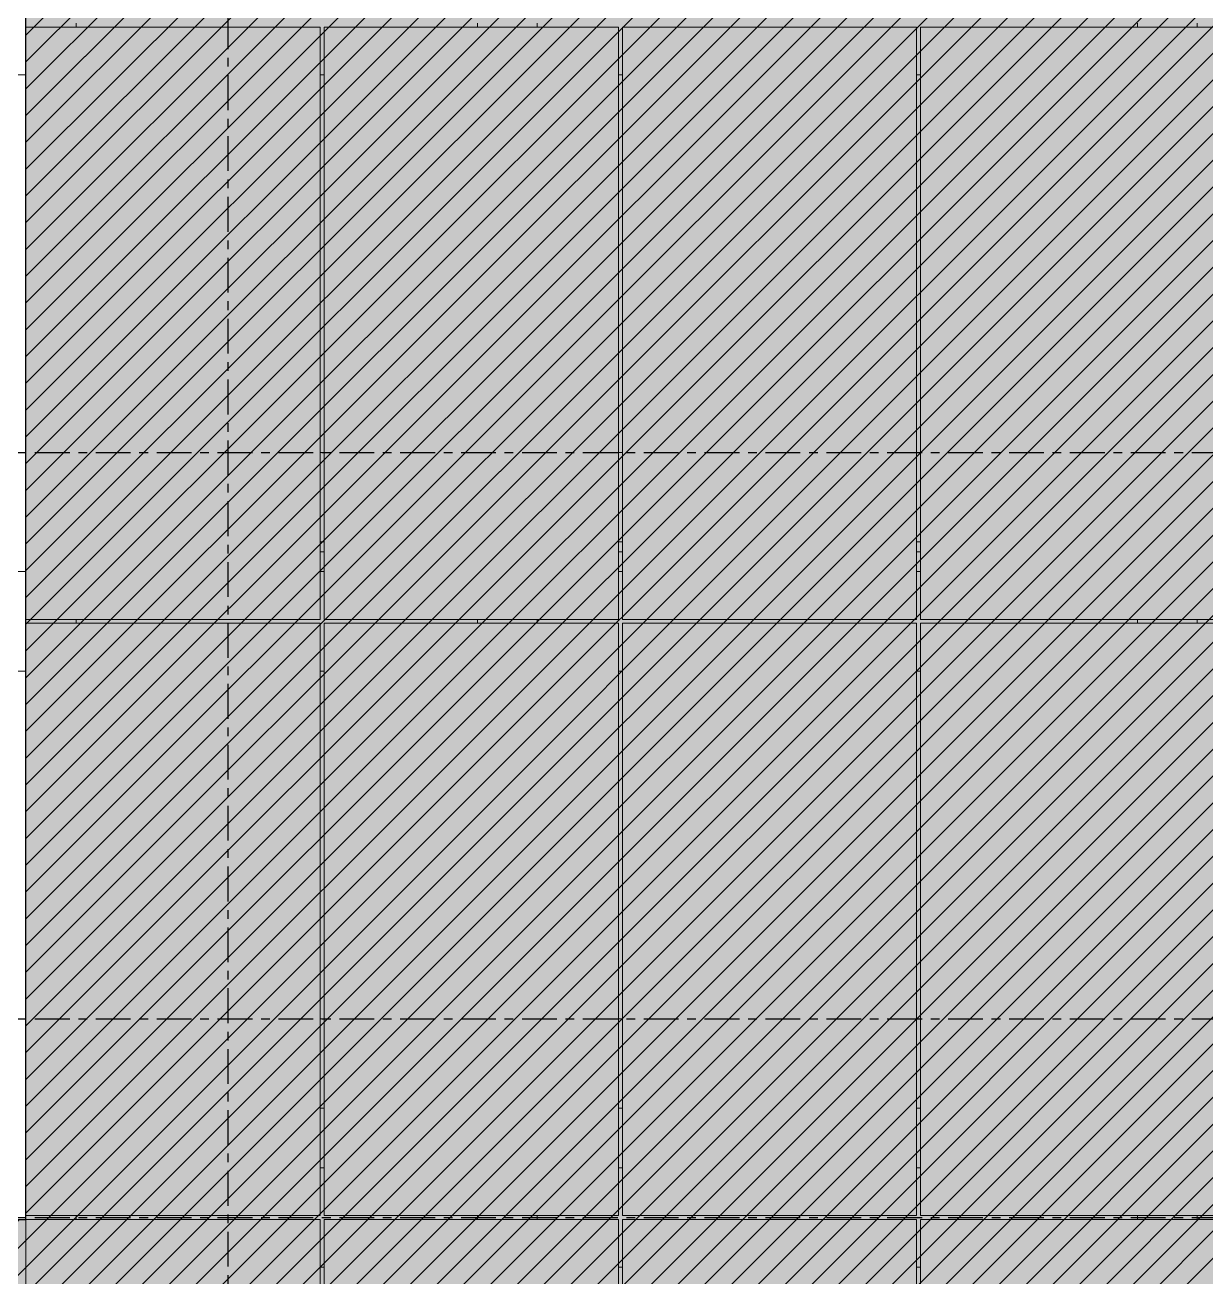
# Model space of a CAD drawing. Header units: millimetres. Extents: x 3774 to 718460, y -768339 to 192544.
# Drawn here: x 447935 to 453875, y -728615 to -722317 of the extents above; entities that cross this region are included whole.
import ezdxf
from ezdxf.enums import TextEntityAlignment as Align
from ezdxf.xclip import XClip

# ---------------------------------------------------------------- set-up
doc = ezdxf.new("R2010")
doc.units = ezdxf.units.MM
doc.header["$XCLIPFRAME"] = 0
doc.linetypes.add('TA_GL_000.70000', pattern=[1.925, 0.7, -0.175, 0.175, -0.175, 0.7])
doc.linetypes.add('XKITLINE00', pattern=[0])
for name, color, linetype in [('000 - 0_SYM_DWG_GRID-BUBBLE_MAIN_COLOR_1', 7, 'Continuous'), ('000 - 0_SYM_DWG_GRIDLINE_MAIN_COLOR_251', 7, 'Continuous'), ('000 - CONCRETE_COL_HATCH_', 7, 'Continuous')]:
    doc.layers.add(name, color=color, linetype=linetype)
doc.layers.add('Part', color=7, linetype='Continuous', lineweight=0)
doc.styles.add('ARIAL', font='arial.ttf')
doc.styles.add('TA', font='', dxfattribs={"height": 4.5})
doc.styles.get('TA').set_extended_font_data('Cordia New')

# ---------------------------------------------------------------- blocks, each defined once
blk = doc.blocks.new('*A13134195')
at = {"layer": 'Part', "color": 7, "linetype": 'XKITLINE00', "lineweight": 0}
for p, q in [((2331.369518, -86.453462), (2363.435963, -86.453462)), ((2375.275963, -86.453462), (2375.435963, -86.453462)), ((2387.275963, -86.453462), (2387.435963, -86.453462)), ((2399.275963, -86.453462), (2399.435963, -86.453462))]:
    blk.add_line(p, q, dxfattribs=at)
blk = doc.blocks.new('*A13144196')
at = {"layer": 'Part', "color": 7, "linetype": 'XKITLINE00', "lineweight": 0}
for p, q in [((2375.275963, -101.653462), (2375.435963, -101.653462)), ((2387.275963, -101.653462), (2387.435963, -101.653462)), ((2399.275963, -101.653462), (2399.435963, -101.653462)), ((2375.275963, -105.253462), (2375.435963, -105.253462)), ((2387.275963, -105.253462), (2387.435963, -105.253462)), ((2399.275963, -105.253462), (2399.435963, -105.253462))]:
    blk.add_line(p, q, dxfattribs=at)
blk = doc.blocks.new('*A13194201')
at = {"layer": 'Part', "color": 7, "linetype": 'XKITLINE00', "lineweight": 0}
for p, q in [((2411.275963, -84.533462), (2399.435963, -84.533462)), ((2399.435963, -84.533462), (2399.435963, -108.373462)), ((2411.275963, -108.373462), (2399.435963, -108.373462)), ((2411.275963, -108.533462), (2399.435963, -108.533462)), ((2399.435963, -108.533462), (2399.435963, -132.373462)), ((2411.275963, -132.373462), (2399.435963, -132.373462)), ((2411.275963, -132.533462), (2399.435963, -132.533462)), ((2399.435963, -132.533462), (2399.435963, -156.373462))]:
    blk.add_line(p, q, dxfattribs=at)
blk = doc.blocks.new('*A13204202')
at = {"layer": 'Part', "color": 7, "linetype": 'XKITLINE00', "lineweight": 0}
for p, q in [((2399.275963, -84.533462), (2387.435963, -84.533462)), ((2387.435963, -84.533462), (2387.435963, -108.373462)), ((2399.275963, -84.533462), (2399.275963, -108.373462)), ((2399.275963, -108.373462), (2387.435963, -108.373462)), ((2399.275963, -108.533462), (2387.435963, -108.533462)), ((2387.435963, -108.533462), (2387.435963, -132.373462)), ((2399.275963, -108.533462), (2399.275963, -132.373462)), ((2399.275963, -132.373462), (2387.435963, -132.373462)), ((2399.275963, -132.533462), (2387.435963, -132.533462)), ((2387.435963, -132.533462), (2387.435963, -156.373462)), ((2399.275963, -132.533462), (2399.275963, -156.373462))]:
    blk.add_line(p, q, dxfattribs=at)
blk = doc.blocks.new('*A13214203')
at = {"layer": 'Part', "color": 7, "linetype": 'XKITLINE00', "lineweight": 0}
for p, q in [((2375.275963, -84.533462), (2363.435963, -84.533462)), ((2363.435963, -84.533462), (2363.435963, -108.373462)), ((2375.275963, -84.533462), (2375.275963, -108.373462)), ((2375.275963, -108.373462), (2363.435963, -108.373462)), ((2375.275963, -108.533462), (2363.435963, -108.533462)), ((2363.435963, -108.533462), (2363.435963, -132.373462)), ((2375.275963, -108.533462), (2375.275963, -132.373462)), ((2375.275963, -132.373462), (2363.435963, -132.373462)), ((2375.275963, -132.533462), (2363.435963, -132.533462)), ((2363.435963, -132.533462), (2363.435963, -156.373462)), ((2375.275963, -132.533462), (2375.275963, -156.373462))]:
    blk.add_line(p, q, dxfattribs=at)
blk = doc.blocks.new('*A13224204')
at = {"layer": 'Part', "color": 7, "linetype": 'XKITLINE00', "lineweight": 0}
for p, q in [((2387.275963, -84.533462), (2375.435963, -84.533462)), ((2375.435963, -84.533462), (2375.435963, -108.373462)), ((2387.275963, -84.533462), (2387.275963, -108.373462)), ((2387.275963, -108.373462), (2375.435963, -108.373462)), ((2387.275963, -108.533462), (2375.435963, -108.533462)), ((2375.435963, -108.533462), (2375.435963, -132.373462)), ((2387.275963, -108.533462), (2387.275963, -132.373462)), ((2387.275963, -132.373462), (2375.435963, -132.373462)), ((2387.275963, -132.533462), (2375.435963, -132.533462)), ((2375.435963, -132.533462), (2375.435963, -156.373462)), ((2387.275963, -132.533462), (2387.275963, -156.373462))]:
    blk.add_line(p, q, dxfattribs=at)
blk = doc.blocks.new('*A13234205')
at = {"layer": 'Part', "color": 7, "linetype": 'XKITLINE00', "lineweight": 0}
for p, q in [((2375.275963, -124.453462), (2375.435963, -124.453462)), ((2387.275963, -124.453462), (2387.435963, -124.453462)), ((2399.275963, -124.453462), (2399.435963, -124.453462)), ((2375.275963, -128.053462), (2375.435963, -128.053462)), ((2387.275963, -128.053462), (2387.435963, -128.053462)), ((2399.275963, -128.053462), (2399.435963, -128.053462))]:
    blk.add_line(p, q, dxfattribs=at)
blk = doc.blocks.new('*A13244206')
at = {"layer": 'Part', "color": 7, "linetype": 'XKITLINE00', "lineweight": 0}
for p, q in [((2375.275963, -105.653462), (2375.435963, -105.653462)), ((2387.275963, -105.653462), (2387.435963, -105.653462)), ((2375.275963, -136.533462), (2375.435963, -136.533462)), ((2387.275963, -136.533462), (2387.435963, -136.533462))]:
    blk.add_line(p, q, dxfattribs=at)
blk = doc.blocks.new('*A13264208')
at = {"layer": 'Part', "color": 7, "linetype": 'XKITLINE00', "lineweight": 0}
for p, q in [((2363.049523, -106.453462), (2363.435963, -106.453462)), ((2363.049523, -110.453462), (2363.049523, -106.453462)), ((2375.275963, -106.453462), (2375.435963, -106.453462)), ((2387.275963, -106.453462), (2387.435963, -106.453462)), ((2399.275963, -106.453462), (2399.435963, -106.453462)), ((2408.169525, -108.533462), (2408.169525, -108.373462)), ((2363.049523, -110.453462), (2363.435963, -110.453462)), ((2375.275963, -110.453462), (2375.435963, -110.453462)), ((2387.275963, -110.453462), (2387.435963, -110.453462)), ((2399.275963, -110.453462), (2399.435963, -110.453462))]:
    blk.add_line(p, q, dxfattribs=at)
blk = doc.blocks.new('*A13274209')
at = {"layer": 'Part', "color": 7, "linetype": 'XKITLINE00', "lineweight": 0}
for p, q in [((2375.275963, -130.453462), (2375.435963, -130.453462)), ((2387.275963, -130.453462), (2387.435963, -130.453462)), ((2399.275963, -130.453462), (2399.435963, -130.453462)), ((2365.449523, -132.533462), (2365.449523, -132.373462)), ((2408.169525, -132.533462), (2408.169525, -132.373462)), ((2375.275963, -134.453462), (2375.435963, -134.453462)), ((2387.275963, -134.453462), (2387.435963, -134.453462)), ((2399.275963, -134.453462), (2399.435963, -134.453462))]:
    blk.add_line(p, q, dxfattribs=at)
blk = doc.blocks.new('*A13354217')
at = {"layer": 'Part', "color": 7, "linetype": 'XKITLINE00', "lineweight": 0}
for p, q in [((2408.169525, -84.533462), (2408.169525, -84.373462)), ((2410.569525, -84.533462), (2410.569525, -84.373462)), ((2408.169525, -108.533462), (2408.169525, -108.373462)), ((2410.569525, -108.533462), (2410.569525, -108.373462))]:
    blk.add_line(p, q, dxfattribs=at)
blk = doc.blocks.new('*A13364218')
at = {"layer": 'Part', "color": 7, "linetype": 'XKITLINE00', "lineweight": 0}
for p, q in [((2381.609525, -84.533462), (2381.609525, -84.373462)), ((2384.009525, -84.533462), (2384.009525, -84.373462)), ((2381.609525, -108.533462), (2381.609525, -108.373462)), ((2384.009525, -108.533462), (2384.009525, -108.373462))]:
    blk.add_line(p, q, dxfattribs=at)
blk = doc.blocks.new('*A13384220')
at = {"layer": 'Part', "color": 7, "linetype": 'XKITLINE00', "lineweight": 0}
for p, q in [((2363.049523, -124.453462), (2363.049523, -78.053462)), ((2363.049523, -78.053462), (2363.435963, -78.053462)), ((2365.449523, -84.533462), (2365.449523, -84.373462)), ((2365.449523, -108.533462), (2365.449523, -108.373462)), ((2363.049523, -124.453462), (2363.435963, -124.453462))]:
    blk.add_line(p, q, dxfattribs=at)
blk = doc.blocks.new('*A13944276')
at = {"layer": 'Part', "color": 7, "linetype": 'XKITLINE00', "lineweight": 0}
for p, q in [((2363.049523, -132.533462), (2363.049523, -124.453462)), ((2363.049523, -124.453462), (2363.435963, -124.453462)), ((2365.449523, -132.533462), (2365.449523, -132.373462)), ((2363.279433, -148.853462), (2363.435963, -148.853462))]:
    blk.add_line(p, q, dxfattribs=at)
blk = doc.blocks.new('*A17094591')
at = {"layer": 'Part', "color": 7, "linetype": 'XKITLINE00', "lineweight": 0}
for p, q in [((2399.275963, -105.653462), (2399.435963, -105.653462)), ((2399.275963, -136.533462), (2399.435963, -136.533462))]:
    blk.add_line(p, q, dxfattribs=at)
blk = doc.blocks.new('*A17144596')
at = {"layer": 'Part', "color": 7, "linetype": 'XKITLINE00', "lineweight": 0}
for p, q in [((2408.169525, -132.533462), (2408.169525, -132.373462)), ((2410.569525, -132.533462), (2410.569525, -132.373462))]:
    blk.add_line(p, q, dxfattribs=at)
blk = doc.blocks.new('*A17154597')
at = {"layer": 'Part', "color": 7, "linetype": 'XKITLINE00', "lineweight": 0}
for p, q in [((2381.609525, -132.533462), (2381.609525, -132.373462)), ((2384.009525, -132.533462), (2384.009525, -132.373462))]:
    blk.add_line(p, q, dxfattribs=at)
blk = doc.blocks.new('*A17184600')
at = {"layer": 'Part', "color": 7, "linetype": 'XKITLINE00', "lineweight": 0}
for p, q in [((2411.275963, -130.453462), (2423.369549, -130.453462)), ((2423.369549, -132.533462), (2423.369549, -130.453462)), ((2410.569525, -132.533462), (2410.569525, -132.373462)), ((2411.275963, -134.453462), (2411.439458, -134.453462)), ((2419.231458, -134.453462), (2419.391458, -134.453462))]:
    blk.add_line(p, q, dxfattribs=at)
blk = doc.blocks.new('W-1-PP19-SE-ENT3_20260407-111149_PP19_ENT3_SE_ELE3')
at = {"color": 7, "lineweight": 0, "xscale": 125, "yscale": 125, "zscale": 125}
for name in ['*A13214203', '*A13224204', '*A13204202', '*A13194201', '*A13384220', '*A13134195', '*A13364218', '*A13354217', '*A13144196', '*A13244206', '*A17094591', '*A13264208', '*A13944276', '*A13234205', '*A13274209', '*A17184600', '*A17154597', '*A17144596']:
    blk.add_blockref(name, (-296446.190625, 122106.68275), dxfattribs=at)
blk = doc.blocks.new('A$Cc95a8f7c')
at = {"layer": '000 - CONCRETE_COL_HATCH_', "transparency": 33554585}
h = blk.add_hatch(dxfattribs=at)
h.set_pattern_fill('AR-CONC', scale=2.5)
h.paths.add_polyline_path([(-9706.691625, -12559.999625), (-14206.257875, -12559.999625), (-14206.257875, -15540), (-24.997375, -15540), (-24.997375, -12559.999625), (-3726.691625, -12559.999625), (-3726.691625, 300), (-9706.691625, 300)])
h = blk.add_hatch(dxfattribs=at)
h.set_pattern_fill('ANSI31', scale=30)
h.paths.add_polyline_path([(-3726.691625, -12559.999625), (-24.997375, -12559.999625), (-24.997375, -15540), (-14206.257875, -15540), (-14206.257875, -12559.999625), (-9706.691625, -12559.999625), (-9706.691625, 300), (-3726.691625, 300)])
at = {"layer": '000 - CONCRETE_COL_HATCH_', "color": 7}
blk.add_lwpolyline([(-3726.691625, -12559.999625), (-24.997375, -12559.999625), (-24.997375, -15540), (-14206.257875, -15540), (-14206.257875, -12559.999625), (-9706.691625, -12559.999625), (-9706.691625, 300), (-3726.691625, 300)], close=True, dxfattribs=at)
blk.add_lwpolyline([(-3726.691625, -12559.999625), (-24.997375, -12559.999625), (-24.997375, -15540), (-14206.257875, -15540), (-14206.257875, -12559.999625), (-9706.691625, -12559.999625), (-9706.691625, 300), (-3726.691625, 300)], close=True, dxfattribs=at)
blk.add_lwpolyline([(-3726.691625, -12559.999625), (-24.997375, -12559.999625), (-24.997375, -15540), (-14206.257875, -15540), (-14206.257875, -12559.999625), (-9706.691625, -12559.999625), (-9706.691625, 300), (-3726.691625, 300)], close=True, dxfattribs=at)
blk.add_lwpolyline([(-3726.691625, -12559.999625), (-24.997375, -12559.999625), (-24.997375, -15540), (-14206.257875, -15540), (-14206.257875, -12559.999625), (-9706.691625, -12559.999625), (-9706.691625, 300), (-3726.691625, 300)], close=True, dxfattribs=at)
blk = doc.blocks.new('W-1-PP19-SE-ENT3_20260407-141310_PP19_ENT3_PRECAST_HATCH')
at = {"color": 7}
blk.add_blockref('A$Cc95a8f7c', (-46357.4, 85502.9), dxfattribs=at)
blk = doc.blocks.new('W-1-PP19-SE-ENT3_20260407-141433PP19_ENT3_PRECAST_HATCH')
at = {"color": 7}
blk.add_blockref('W-1-PP19-SE-ENT3_20260407-141310_PP19_ENT3_PRECAST_HATCH', (55047.4, 32597.1), dxfattribs=at)
blk = doc.blocks.new('*U7975')
at = {"layer": '000 - 0_SYM_DWG_GRIDLINE_MAIN_COLOR_251', "color": 7, "linetype": 'ByBlock', "ltscale": 5}
blk.add_line((16, 0), (-354.34, 0), dxfattribs=at)
at = {"color": 7, "style": 'TA', "flags": 1}
blk.add_attdef('LOCATION', (6, -6), '', height=4.5, rotation=270, dxfattribs=at)
at = {"layer": '000 - 0_SYM_DWG_GRID-BUBBLE_MAIN_COLOR_1', "color": 7, "style": 'ARIAL'}
blk.add_attdef('GRID-HEAD', text='', height=4, rotation=90, dxfattribs=at).set_placement((34, 0), align=Align.MIDDLE_CENTER)
blk = doc.blocks.new('*U5908')
at = {"layer": '000 - 0_SYM_DWG_GRIDLINE_MAIN_COLOR_251', "color": 7, "linetype": 'ByBlock', "ltscale": 5}
blk.add_line((10, 0), (-471.24, 0), dxfattribs=at)
at = {"color": 7, "style": 'TA', "flags": 1}
blk.add_attdef('LOCATION', (6, -6), '', height=4.5, rotation=270, dxfattribs=at)
blk = doc.blocks.new('W-1-PP19-SE-ENT3_20260407-142507PP19_ENT3_ELE1_DIMS_2')
at = {"layer": '000 - 0_SYM_DWG_GRIDLINE_MAIN_COLOR_251', "color": 7, "linetype": 'TA_GL_000.70000'}
for name, p, xscale, yscale, zscale, rotation in [('*U7975', (0, 101510), 50.00000000000007, 50.00000000000007, 50.00000000000007, 270), ('*U5908', (-12415.2, 109400), 50.00000000000003, 50.00000000000003, 50.00000000000003, 180), ('*U5908', (-12415.2, 106550), 50.00000000000003, 50.00000000000003, 50.00000000000003, 180)]:
    blk.add_blockref(name, p, dxfattribs=dict(at, xscale=xscale, yscale=yscale, zscale=zscale, rotation=rotation))

msp = doc.modelspace()

# ---------------------------------------------------------------- block references
at = {"color": 7}
ref = msp.add_blockref('W-1-PP19-SE-ENT3_20260407-111149_PP19_ENT3_SE_ELE3', (448956.051, -833866.64), dxfattribs=at)
XClip(ref).set_block_clipping_path([(-12000.0004375063, 99820.555271939), (12229.3280822252, 118947.6656106847)])

# ---------------------------------------------------------------- next in the draw order: block references
for name in ['W-1-PP19-SE-ENT3_20260407-142507PP19_ENT3_ELE1_DIMS_2', 'W-1-PP19-SE-ENT3_20260407-141433PP19_ENT3_PRECAST_HATCH']:
    msp.add_blockref(name, (448956.051, -833866.64), dxfattribs=at)
at = {"layer": '000 - 0_SYM_DWG_GRIDLINE_MAIN_COLOR_251', "color": 7, "linetype": 'TA_GL_000.70000', "xscale": 50.00000000000003, "yscale": 50.00000000000003, "zscale": 50.00000000000003, "rotation": 180}
msp.add_blockref('*U5908', (436540.858, -728316.64), dxfattribs=at)

doc.saveas('drawing.dxf')
